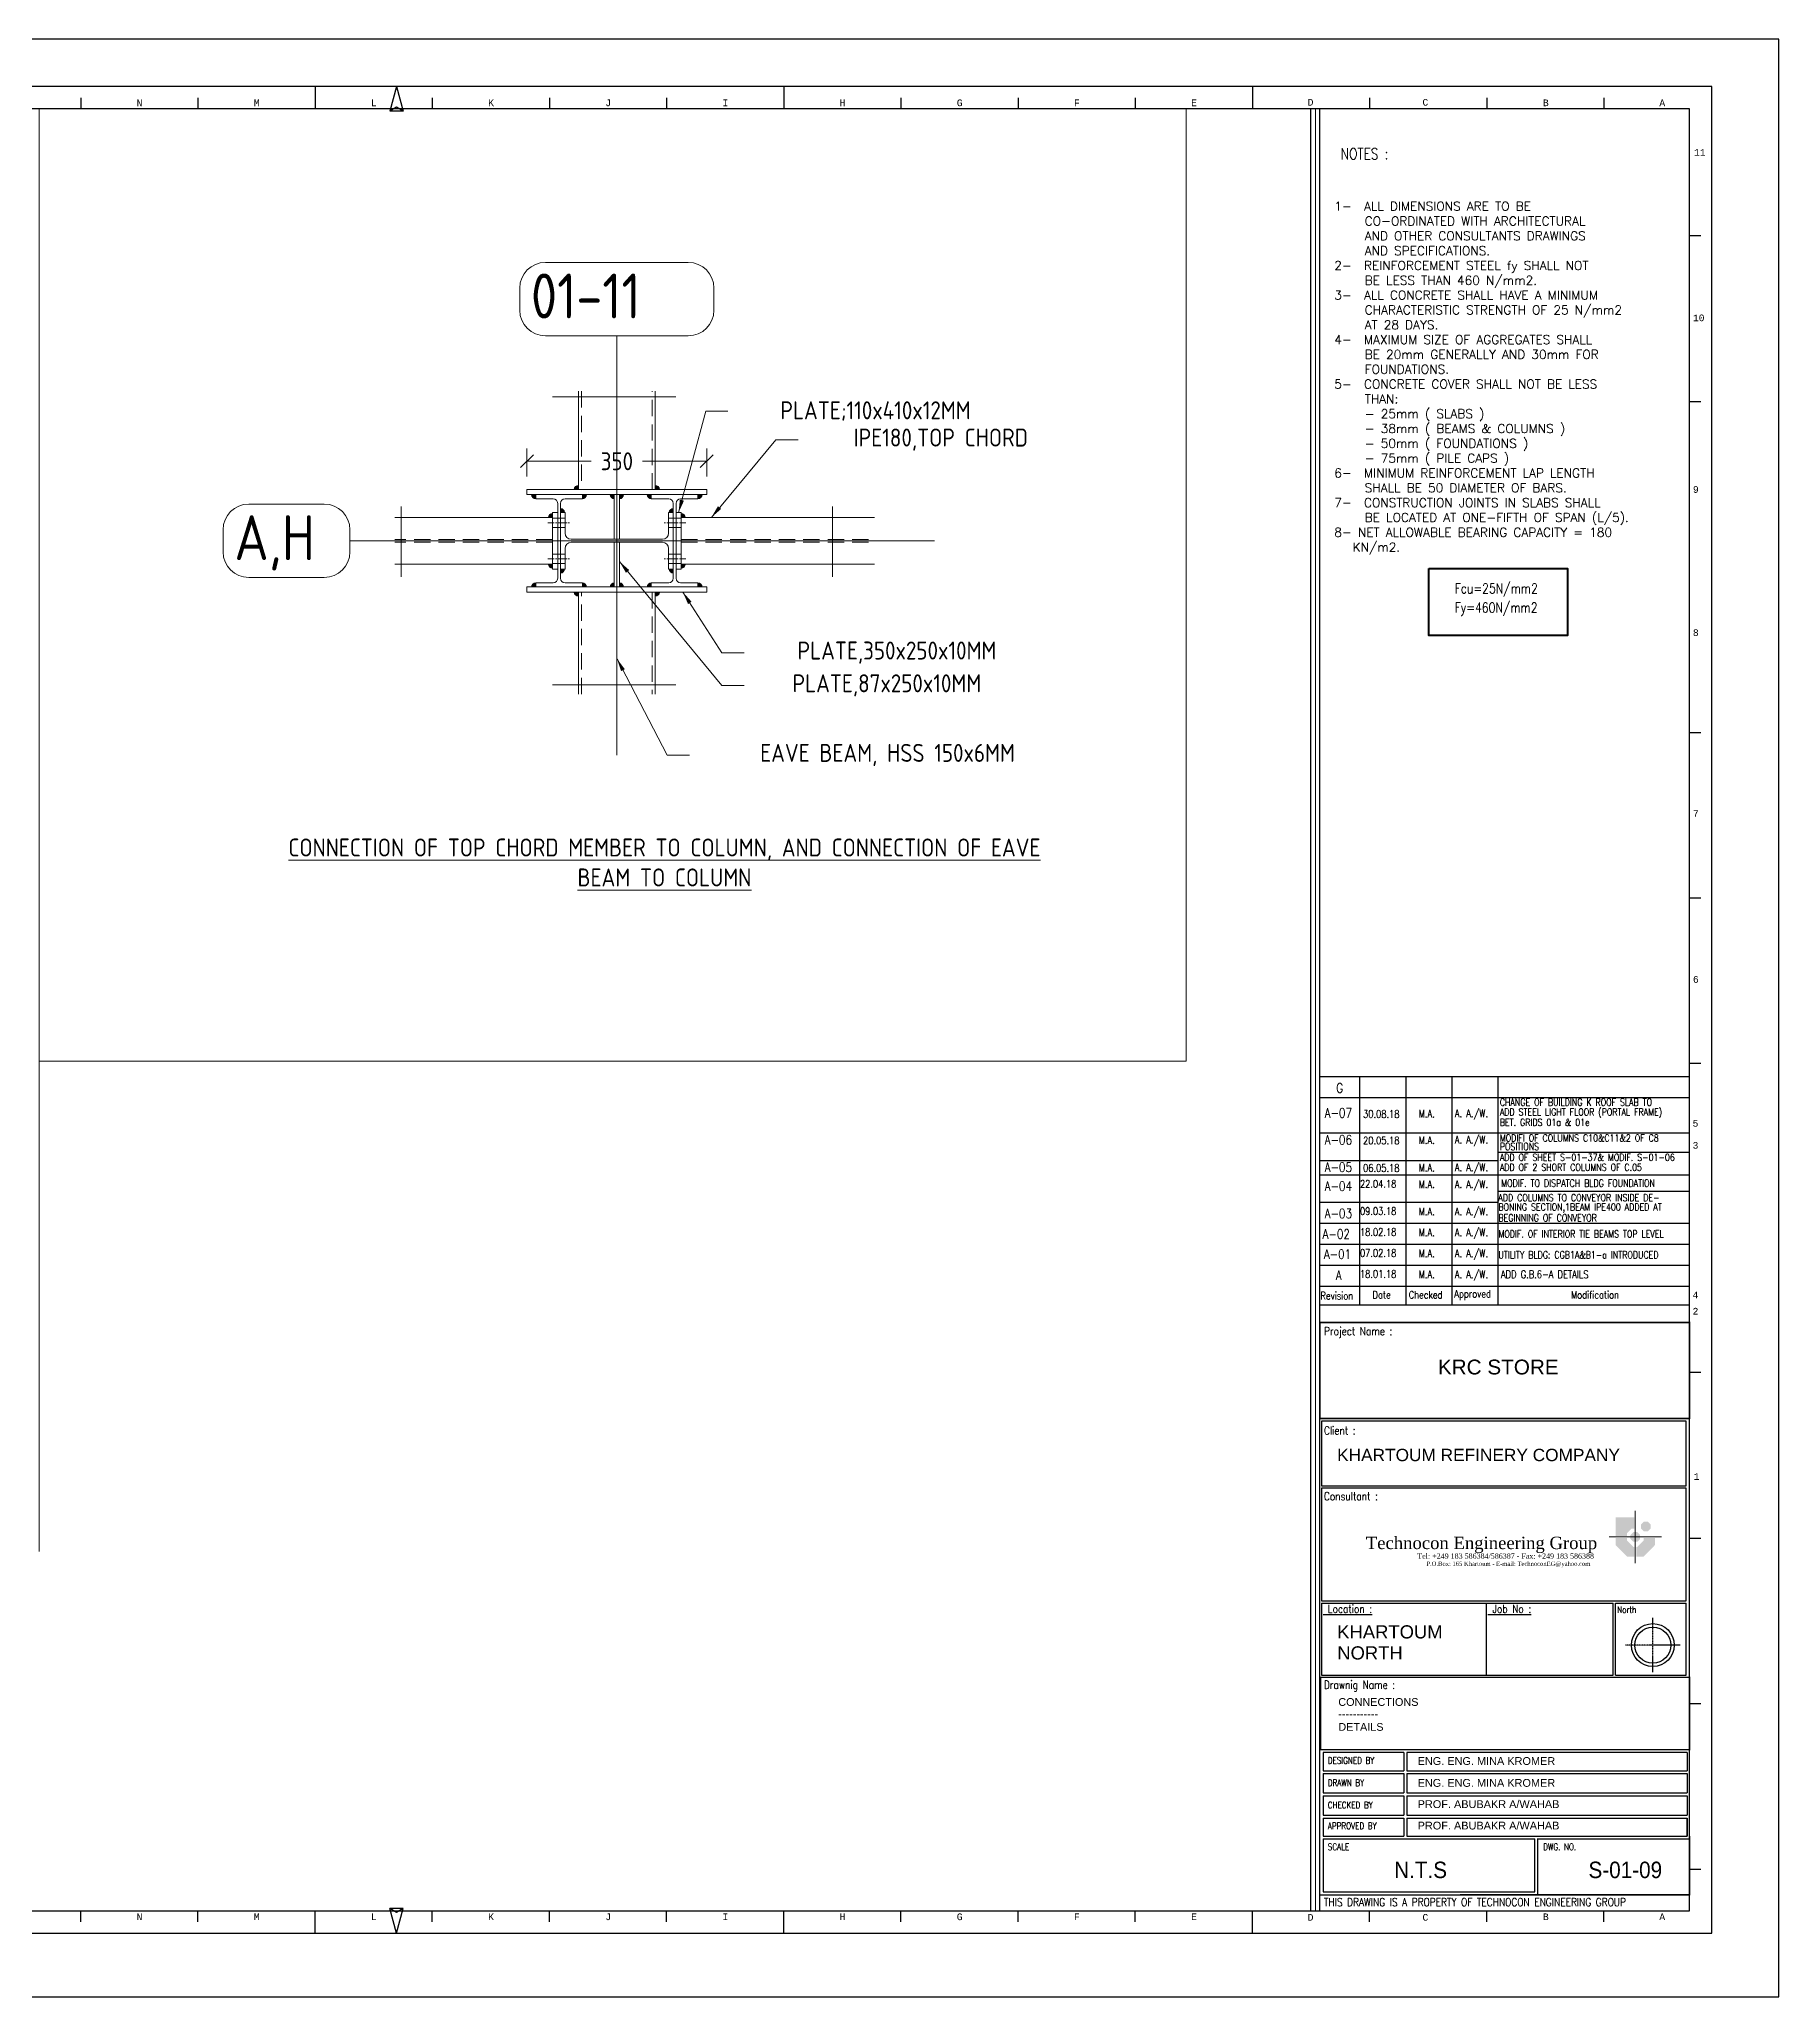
# Model space of a CAD drawing. Header units: millimetres. Extents: x -388065 to 2372687422, y -192755 to 667797.
# Drawn here: x 1417591 to 1420981, y 372310 to 376126 of the extents above; entities that cross this region are included whole.
import ezdxf

# ---------------------------------------------------------------- set-up
doc = ezdxf.new("R2010")
doc.units = ezdxf.units.MM
for name, pattern in [('AXES', [50.8, 31.75, -6.35, 6.35, -6.35]), ('CENTER', [2, 1.25, -0.25, 0.25, -0.25]), ('HIDDEN2', [4.7625, 3.175, -1.5875])]:
    doc.linetypes.add(name, pattern=pattern)
for name, color, linetype in [('Label', 192, 'Continuous'), ('LABLE', 5, 'Continuous'), ('LOGO', 250, 'Continuous'), ('T-BLOCK', 7, 'Continuous')]:
    doc.layers.add(name, color=color, linetype=linetype)
for name, color, linetype, lineweight in [('STR-CL', 1, 'CENTER', 9), ('STR-DIM', 1, 'Continuous', 9), ('STR-GRID', 248, 'Continuous', 9), ('STR-HATCH', 4, 'Continuous', 9), ('STR-STEEL_IN_SEC', 6, 'Continuous', 15), ('STR-STEEL_IN_SEC_HIDD', 6, 'HIDDEN2', 15), ('STR-TEXT', 7, 'Continuous', 9)]:
    doc.layers.add(name, color=color, linetype=linetype, lineweight=lineweight)
doc.styles.add('Arial', font='arial.ttf', dxfattribs={"height": 635})
doc.styles.add('MINA_MM_ANNOT_PLAN', font='dim.shx', dxfattribs={"height": 350})
doc.styles.add('MINA_MM_SM', font='romans.shx', dxfattribs={"height": 150})
doc.styles.add('MINA_MM_STEEL_DETAIL', font='dim.shx', dxfattribs={"height": 35})
doc.styles.add('MZBI', font='times.ttf', dxfattribs={"height": 0.35})
doc.styles.add('MZBOLT', font='times.ttf', dxfattribs={"height": 0.5})
doc.styles.add('ROMAND', font='romand__.ttf', dxfattribs={"height": 0.22})
doc.styles.add('STANDART', font='MONOTXT.shx')
doc.dimstyles.new('MINA_MM_STEEL_DET', dxfattribs={"dimtxt": 35, "dimasz": 25, "dimexe": 25, "dimexo": 25, "dimgap": 5, "dimtad": 0, "dimdec": 0, "dimzin": 0, "dimdsep": 46, "dimtxsty": 'MINA_MM_STEEL_DETAIL', "dimblk": 'OBLIQUE', "dimcen": 0.09, "dimclrd": 256, "dimclre": 256, "dimclrt": 7, "dimadec": 0, "dimazin": 0, "dimtfac": 1, "dimtdec": 0, "dimtix": 1, "dimtofl": 0, "dimtmove": 0, "dimatfit": 0, "dimfxl": 1, "dimtolj": 1, "dimtzin": 0, "dimlwd": -1, "dimlwe": -1, "dimarcsym": 0})

# ---------------------------------------------------------------- blocks, each defined once
blk = doc.blocks.new('LABLE')
blk.add_line((73945, 22524), (79751, 22524))
at = {"lineweight": 50, "ltscale": 0.1}
blk.add_lwpolyline([(71840, 41431), (76044, 41431), (76044, 39404), (71840, 39404)], close=True, dxfattribs=at)
at = {"layer": 'Label', "color": 7}
for p, q in [((0, 56070), (0, 0)), ((80430, 56070), (0, 56070)), ((9570, 56070), (9570, 55391)), ((23797, 56070), (23797, 55391)), ((38025, 56070), (38025, 55391)), ((40498, 56070), (40298, 55325)), ((40498, 56070), (40697, 55325)), ((52253, 56070), (52253, 55391)), ((66480, 56070), (66480, 55391)), ((80430, 0), (80430, 56070)), ((679, 55391), (679, 679)), ((79751, 55391), (679, 55391)), ((2456, 55730), (2456, 55391)), ((2456, 55730), (2456, 55391)), ((6013, 55730), (6013, 55391)), ((13126, 55730), (13126, 55391)), ((16683, 55730), (16683, 55391)), ((20240, 55730), (20240, 55391)), ((27354, 55730), (27354, 55391)), ((30911, 55730), (30911, 55391)), ((34468, 55730), (34468, 55391)), ((40498, 55440), (40298, 55325)), ((40697, 55325), (40298, 55325)), ((40697, 55325), (40498, 55440)), ((41582, 55730), (41582, 55391)), ((45139, 55730), (45139, 55391)), ((48696, 55730), (48696, 55391)), ((55809, 55730), (55809, 55391)), ((59366, 55730), (59366, 55391)), ((62923, 55730), (62923, 55391)), ((68251, 679), (68251, 55391)), ((68531, 679), (68531, 55391)), ((70037, 55730), (70037, 55391)), ((73594, 55730), (73594, 55391)), ((77151, 55730), (77151, 55391)), ((79751, 679), (79751, 55391)), ((340, 51536), (679, 51536)), ((80090, 51536), (79751, 51536)), ((679, 46509), (340, 46509)), ((79751, 46509), (80090, 46509)), ((679, 42187), (0, 42187)), ((679, 36454), (340, 36454)), ((79751, 36454), (80090, 36454)), ((340, 31427), (679, 31427)), ((80090, 31427), (79751, 31427)), ((340, 26400), (679, 26400)), ((80090, 26400), (79751, 26400)), ((68531, 26008), (79751, 26008)), ((679, 22052), (0, 22052)), ((340, 17025), (679, 17025)), ((79751, 679), (79751, 17025)), ((80090, 17025), (79751, 17025)), ((68524, 15634), (79751, 15634)), ((68531, 15634), (79751, 15634)), ((679, 11997), (340, 11997)), ((79751, 11997), (80090, 11997)), ((679, 6970), (340, 6970)), ((79751, 6970), (80090, 6970)), ((79751, 2946), (79751, 1158)), ((679, 1943), (340, 1943)), ((79751, 1943), (80090, 1943)), ((679, 679), (79751, 679)), ((2456, 340), (2456, 679)), ((6013, 340), (6013, 679)), ((9570, 0), (9570, 679)), ((13126, 340), (13126, 679)), ((16683, 340), (16683, 679)), ((20240, 340), (20240, 679)), ((23797, 0), (23797, 679)), ((27354, 340), (27354, 679)), ((30911, 340), (30911, 679)), ((34468, 340), (34468, 679)), ((38025, 0), (38025, 679)), ((40697, 745), (40298, 745)), ((40498, 0), (40298, 745)), ((40498, 630), (40298, 745)), ((40498, 0), (40697, 745)), ((40697, 745), (40498, 630)), ((41582, 340), (41582, 679)), ((45139, 340), (45139, 679)), ((48696, 340), (48696, 679)), ((52253, 0), (52253, 679)), ((55809, 340), (55809, 679)), ((59366, 340), (59366, 679)), ((62923, 340), (62923, 679)), ((66480, 0), (66480, 679)), ((68531, 679), (79751, 679)), ((70037, 340), (70037, 679)), ((79751, 1158), (72787, 1158)), ((73594, 340), (73594, 679)), ((77151, 340), (77151, 679)), ((0, 0), (80430, 0))]:
    blk.add_line(p, q, dxfattribs=at)
at = {"layer": 'Label', "color": 253, "linetype": 'Continuous'}
for p, q in [((69745, 19073), (69745, 26008)), ((71145, 19073), (71145, 26008)), ((72545, 19073), (72545, 26008)), ((73945, 19073), (73945, 26008)), ((68531, 25372), (79751, 25372)), ((68531, 24300), (79751, 24300)), ((68531, 23464), (73945, 23464)), ((73945, 23711), (79751, 23711)), ((68531, 23020), (79751, 23020)), ((68531, 22192), (73945, 22192)), ((68531, 21556), (79751, 21556)), ((68531, 20920), (79751, 20920)), ((68531, 20284), (79751, 20284))]:
    blk.add_line(p, q, dxfattribs=at)
at = {"layer": 'Label', "color": 7, "linetype": 'Continuous'}
for p, q in [((68531, 19648), (79751, 19648)), ((68531, 19073), (79751, 19073)), ((68531, 18538), (79751, 18538)), ((79651, 15543), (68580, 15543)), ((68580, 15543), (68580, 13583)), ((68580, 13583), (79651, 13583)), ((68580, 13513), (68580, 10090)), ((68580, 10090), (79651, 10090)), ((68580, 10020), (77431, 10020)), ((73580, 10020), (73580, 7835)), ((77501, 10020), (79651, 10020)), ((77501, 7835), (79651, 7835)), ((71078, 5482), (68624, 5482)), ((68624, 5482), (68624, 4932)), ((71078, 5482), (71078, 4932)), ((79675, 5482), (71163, 5482)), ((71163, 5482), (71163, 4932)), ((79675, 5482), (79675, 4932)), ((68624, 4932), (71078, 4932)), ((68624, 4847), (68624, 4255)), ((68624, 4847), (71078, 4847)), ((71078, 4847), (71078, 4255)), ((71163, 4932), (79675, 4932)), ((71163, 4847), (79675, 4847)), ((71163, 4847), (71163, 4255)), ((79675, 4847), (79675, 4255)), ((68624, 4255), (71078, 4255)), ((68624, 4170), (71078, 4170)), ((68624, 4170), (68624, 3578)), ((71078, 4170), (71078, 3578)), ((71163, 4255), (79675, 4255)), ((71163, 4170), (79675, 4170)), ((71163, 4170), (71163, 3578)), ((79675, 4170), (79675, 3578)), ((68624, 3578), (71078, 3578)), ((71163, 3578), (79675, 3578)), ((68624, 3493), (68624, 2943)), ((68624, 3493), (71078, 3493)), ((71078, 3493), (71078, 2943)), ((71163, 3493), (79675, 3493)), ((71163, 3493), (71163, 2943)), ((77221, 3493), (79675, 3493)), ((79675, 3493), (79675, 2943)), ((68624, 2943), (71078, 2943)), ((68624, 2859), (68624, 1251)), ((68624, 2859), (75055, 2859)), ((71163, 2943), (79675, 2943)), ((75055, 1251), (75055, 2859)), ((77221, 2943), (79675, 2943)), ((68531, 1158), (79751, 1158))]:
    blk.add_line(p, q, dxfattribs=at)
at = {"layer": 'Label', "color": 240, "linetype": 'AXES'}
for p, q in [((78636, 7919), (78636, 9571)), ((79462, 8745), (77810, 8745))]:
    blk.add_line(p, q, dxfattribs=at)
at = {"layer": 'Label', "color": 7, "const_width": 30}
blk.add_lwpolyline([(68391, 679), (68391, 55391)], dxfattribs=at)
at = {"layer": 'Label', "color": 7, "const_width": 20}
for points in [[(79765, 15620), (79765, 18552), (68517, 18552), (68517, 15620)], [(79765, 5558), (79765, 7772), (68531, 7772), (68531, 5558)], [(79768, 2867), (75131, 2867), (75131, 1158), (79768, 1158)], [(79760, 2859), (75140, 2859), (75140, 1166), (79760, 1166)], [(79751, 2850), (75148, 2850), (75148, 1175), (79751, 1175)]]:
    blk.add_lwpolyline(points, close=True, dxfattribs=at)
at = {"layer": 'Label', "color": 7}
for points in [[(79758, 15627), (79758, 18545), (68524, 18545), (68524, 15627)], [(79751, 5572), (79751, 7758), (68545, 7758), (68545, 5572)]]:
    blk.add_lwpolyline(points, close=True, dxfattribs=at)
at = {"layer": 'Label', "color": 7, "linetype": 'Continuous'}
for points in [[(79651, 13583), (79651, 15543)], [(79651, 10090), (79651, 13513), (68580, 13513)], [(68580, 10020), (68580, 7835), (77431, 7835), (77431, 10020)], [(77501, 7835), (77501, 10020)], [(79651, 7835), (79651, 10020)], [(79675, 2943), (79675, 3493)], [(68624, 1251), (75055, 1251)]]:
    blk.add_lwpolyline(points, dxfattribs=at)
for major_axis, start_param, end_param in [((-652, 0), 3.141593, 9.424778), ((548, 0), 0, 6.283185)]:
    blk.add_ellipse((78636, 8745), major_axis=major_axis, ratio=1, start_param=start_param, end_param=end_param, dxfattribs=at)
at = {"layer": 'Label', "color": 7, "style": 'STANDART', "width": 1}
for s, height, p in [('V', 203, (4152, 55473)), ('U', 203, (7708, 55473)), ('T', 203, (11265, 55473)), ('S', 203, (14822, 55473)), ('R', 203, (18379, 55473)), ('Q', 203, (21936, 55473)), ('P', 203, (25493, 55473)), ('O', 203, (29050, 55473)), ('N', 203, (32607, 55473)), ('M', 203, (36164, 55473)), ('L', 203, (39721, 55473)), ('K', 203, (43278, 55473)), ('J', 203, (46835, 55473)), ('I', 203, (50391, 55473)), ('H', 203, (53948, 55473)), ('G', 203, (57505, 55473)), ('F', 203, (61062, 55473)), ('E', 203, (64619, 55473)), ('D', 203, (68158, 55490)), ('C', 203, (71643, 55490)), ('B', 203, (75300, 55473)), ('A', 203, (78834, 55473)), ('11', 203.3, (238, 53971)), ('11', 203.3, (79887, 53971)), ('10', 203.3, (238, 48944)), ('10', 203.3, (79853, 48944)), ('9', 203, (441, 43733)), ('9', 203, (79853, 43733)), ('8', 203, (441, 39385)), ('8', 203, (79853, 39385)), ('7', 203, (441, 33893)), ('7', 203, (79853, 33893)), ('6', 203, (441, 28856)), ('6', 203, (79853, 28856)), ('5', 203, (452, 24487)), ('5', 203, (79843, 24487)), ('3', 203, (79843, 23819)), ('4', 203, (452, 19276)), ('4', 203, (79843, 19276)), ('2', 203, (79843, 18782)), ('3', 203, (452, 14443)), ('1', 203, (79877, 13762)), ('2', 203, (452, 9406)), ('1', 203, (452, 4387)), ('V', 203, (4152, 394)), ('U', 203, (7708, 394)), ('T', 203, (11265, 394)), ('S', 203, (14822, 394)), ('R', 203, (18379, 394)), ('Q', 203, (21936, 394)), ('P', 203, (25493, 394)), ('O', 203, (29050, 394)), ('N', 203, (32607, 394)), ('M', 203, (36164, 394)), ('L', 203, (39721, 394)), ('K', 203, (43278, 394)), ('J', 203, (46835, 394)), ('I', 203, (50391, 394)), ('H', 203, (53948, 394)), ('G', 203, (57505, 394)), ('F', 203, (61062, 394)), ('E', 203, (64619, 394)), ('B', 203, (75300, 394)), ('A', 203, (78834, 394)), ('D', 203, (68158, 377)), ('C', 203, (71643, 377))]:
    blk.add_text(s, height=height, dxfattribs=at).set_placement(p)
at = {"layer": 'Label', "color": 7, "linetype": 'Continuous', "style": 'ROMAND', "width": 0.8}
for s, height, p in [('G', 287, (69023, 25518)), ('A-07', 287.5, (68675, 24760)), ('30.08.18', 230, (69840, 24757)), ('M.A.', 230, (71528, 24767)), ('A. A./W.', 230, (72625, 24779)), ('ADD STEEL LIGHT FLOOR (PORTAL FRAME)', 218.47, (73991, 24824)), ('CHANGE OF BUILDING K ROOF SLAB TO', 218.47, (73991, 25120)), ('BET. GRIDS 01a & 01e ', 218.47, (73991, 24509)), ('A-06', 287.5, (68675, 23946)), ('20.05.18', 230, (69840, 23953)), ('M.A.', 230, (71528, 23963)), ('A. A./W.', 230, (72625, 23976)), ('MODIFI OF COLUMNS C10&C11&2 OF C8', 218.47, (73991, 24034)), ('POSITIONS', 218.5, (73991, 23774)), ('A-05', 287.5, (68675, 23111)), ('06.05.18', 230, (69840, 23118)), ('M.A.', 230, (71528, 23128)), ('A. A./W.', 230, (72625, 23140)), ('ADD OF SHEET S-01-37& MODIF. S-01-06', 218.47, (73991, 23445)), ('ADD OF 2 SHORT COLUMNS OF C.05', 218.47, (73991, 23141)), ('A-04', 287.5, (68675, 22539)), ('22.04.18', 230, (69745, 22635)), ('M.A.', 230, (71528, 22624)), ('A. A./W.', 230, (72625, 22624)), ('MODIF. TO DISPATCH BLDG FOUNDATION', 218.47, (74034, 22661)), ('A-03', 287.5, (68675, 21709)), ('09.03.18', 230, (69745, 21808)), ('M.A.', 230, (71528, 21796)), ('A. A./W.', 230, (72625, 21796)), ('ADD COLUMNS TO CONVEYOR INSIDE DE-', 218.47, (73948, 22222)), ('BONING SECTION,1BEAM IPE400 ADDED AT ', 218.47, (73948, 21939)), ('18.02.18', 230, (69745, 21172)), ('A. A./W.', 230, (72625, 21160)), ('BEGINNING OF CONVEYOR', 218.47, (73948, 21608)), ('A-02', 287.5, (68611, 21084)), ('M.A.', 230, (71528, 21160)), ('MODIF. OF INTERIOR TIE BEAMS TOP LEVEL', 218.47, (73948, 21121)), ('A-01', 287.5, (68648, 20470)), ('07.02.18', 230, (69745, 20536)), ('M.A.', 230, (71528, 20524)), ('A. A./W.', 230, (72625, 20524)), ('UTILITY BLDG: CGB1A&B1-a INTRODUCED', 218.47, (73948, 20485)), ('A', 287, (69010, 19834)), ('18.01.18', 230, (69745, 19900)), ('M.A.', 230, (71528, 19888)), ('A. A./W.', 230, (72625, 19888)), ('ADD G.B.6-A DETAILS', 229.97, (74025, 19888)), ('Revision', 230, (68546, 19239)), ('Date', 230, (70127, 19265)), ('Checked', 230, (71225, 19265)), ('Approved', 230, (72609, 19297)), ('Modification', 229.97, (76151, 19265)), ('Project Name :', 250, (68652, 18154)), ('Client :', 250, (68652, 15135)), ('Consultant :', 250, (68650, 13141)), ('%%u Location :', 250, (68630, 9720)), ('%%u Job No :', 250, (73630, 9720)), ('North', 200, (77554, 9720)), ('Drawnig Name :', 250, (68650, 7416)), ('DESIGNED BY', 200, (68769, 5143)), ('DRAWN BY', 200, (68769, 4466)), ('CHECKED BY', 200, (68769, 3789)), ('APPROVED BY', 200, (68769, 3155)), ('SCALE', 200, (68769, 2520)), ('DWG. NO.', 200, (75309, 2520)), ('THIS DRAWING IS A PROPERTY OF TECHNOCON ENGINEERING GROUP', 250, (68650, 816))]:
    blk.add_text(s, height=height, dxfattribs=at).set_placement(p)
at = {"layer": 'STR-TEXT', "style": 'ROMAND', "width": 0.8}
for s, height, p in [('NOTES :', 337.5, (69161, 53856)), ('Fcu=25N/mm2', 300, (72623, 40681)), ('Fy=460N/mm2', 300, (72623, 40100))]:
    blk.add_text(s, height=height, dxfattribs=at).set_placement(p)
at = {"layer": 'STR-TEXT', "insert": (68964, 52571), "char_height": 270, "width": 11124, "attachment_point": 1, "style": 'MINA_MM_SM'}
blk.add_mtext('1-  ALL DIMENSIONS ARE TO BE\\P     CO-ORDINATED WITH ARCHITECTURAL\\P     AND OTHER CONSULTANTS DRAWINGS\\P     AND SPECIFICATIONS.\\P2-  REINFORCEMENT STEEL fy SHALL NOT\\P     BE LESS THAN 460 N/mm2.\\P3-  ALL CONCRETE SHALL HAVE A MINIMUM\\P     CHARACTERISTIC STRENGTH OF 25 N/mm2 \\P     AT 28 DAYS.\\P4-  MAXIMUM SIZE OF AGGREGATES SHALL\\P     BE 20mm GENERALLY AND 30mm FOR \\P     FOUNDATIONS.\\P5-  CONCRETE COVER SHALL NOT BE LESS\\P     THAN:\\P     - 25mm ( SLABS )\\P     - 38mm ( BEAMS & COLUMNS )\\P     - 50mm ( FOUNDATIONS )\\P     - 75mm ( PILE CAPS )\\P6-  MINIMUM REINFORCEMENT LAP LENGTH\\P     SHALL BE 50 DIAMETER OF BARS.\\P7-  CONSTRUCTION JOINTS IN SLABS SHALL \\P     BE LOCATED AT ONE-FIFTH OF SPAN (L/5).\\P8- NET ALLOWABLE BEARING CAPACITY = 180  \\P   KN/m2.', dxfattribs=at)
blk = doc.blocks.new('A$C5A6E080A')
h = blk.add_hatch(color=0)
h.paths.add_polyline_path([(9.26, 8.62), (8.62, 9.26), (7.72, 9.26), (7.09, 8.62), (7.09, 7.72), (7.72, 7.09), (8.62, 7.09), (9.26, 7.72)])
h.paths.add_polyline_path([(6.92, 6.29), (6.29, 6.92), (5.84, 6.92), (5.84, 5.84), (6.92, 5.84)])
h.paths.add_polyline_path([(5.84, 6.92), (5.39, 6.92), (4.75, 6.29), (4.75, 5.84), (5.84, 5.84)])
h.paths.add_polyline_path([(5.84, 5.84), (4.75, 5.84), (4.75, 5.39), (5.39, 4.75), (5.84, 4.75)])
h.paths.add_polyline_path([(6.92, 5.39), (6.92, 5.84), (5.84, 5.84), (5.84, 4.75), (6.29, 4.75)])
h.paths.add_polyline_path([(10.22, 4.02), (10.22, 5.62), (7.72, 5.62), (7.72, 5.06), (6.29, 3.62), (6.06, 3.62), (6.06, 1.45), (7.66, 1.45)])
h.paths.add_polyline_path([(5.62, 3.62), (5.39, 3.62), (3.95, 5.06), (3.95, 5.62), (1.45, 5.62), (1.45, 4.02), (4.02, 1.45), (5.62, 1.45)])
h.paths.add_polyline_path([(5.06, 7.72), (5.62, 7.72), (5.62, 10.22), (4.02, 10.22), (1.45, 10.22), (1.45, 6.06), (3.95, 6.06), (3.95, 6.62)])
at = {"lineweight": 5}
for p, q in [((5.84, 11.68), (5.84, 0)), ((0, 5.84), (11.68, 5.84))]:
    blk.add_line(p, q, dxfattribs=at)
blk = doc.blocks.new('TEG')
at = {"color": 0, "xscale": 0.1101681463324624, "yscale": 0.1101681463324624, "zscale": 0.1101681463324624}
blk.add_blockref('A$C5A6E080A', (870.503, 200.47), dxfattribs=at)
at = {"layer": 'LABLE', "color": 0, "style": 'MZBI'}
blk.add_text('Technocon Engineering Group ', height=0.3044, dxfattribs=at).set_placement((864.515, 200.814))
at = {"layer": 'LABLE', "style": 'MZBOLT'}
for s, height, p in [('Tel: +249 183 586384/586387 - Fax: +249 183 586388', 0.12866, (865.782, 200.578)), ('P.O.Box: 165 Khartoum - E-mail: TechnoconEG@yahoo.com', 0.10582, (866.006, 200.401))]:
    blk.add_text(s, height=height, dxfattribs=at).set_placement(p)
blk = doc.blocks.new('_OBLIQUE')
at = {"color": 0, "linetype": 'ByBlock'}
blk.add_line((-0.5, -0.5), (0.5, 0.5), dxfattribs=at)
blk = doc.blocks.new('*D1629')
at = {"layer": 'Defpoints', "color": 0, "ltscale": 10, "transparency": 16777216}
for p in [(1418892, 375303.7), (1418541.7, 375248.7), (1418892, 375248.7)]:
    blk.add_point(p, dxfattribs=at)
at = {"layer": 'STR-DIM', "ltscale": 10, "transparency": 16777216}
for p, q in [((1418541.7, 375273.7), (1418541.7, 375328.7)), ((1418892, 375273.7), (1418892, 375328.7)), ((1418541.7, 375303.7), (1418666.9, 375303.7)), ((1418892, 375303.7), (1418766.9, 375303.7))]:
    blk.add_line(p, q, dxfattribs=at)
at = {"layer": 'STR-DIM', "ltscale": 10, "transparency": 16777216, "xscale": 25, "yscale": 25, "zscale": 25, "rotation": 180}
blk.add_blockref('_OBLIQUE', (1418541.7, 375303.7), dxfattribs=at)
at = {"layer": 'STR-DIM', "ltscale": 10, "transparency": 16777216, "xscale": 25, "yscale": 25, "zscale": 25}
blk.add_blockref('_OBLIQUE', (1418892, 375303.7), dxfattribs=at)
at = {"layer": 'STR-DIM', "color": 7, "ltscale": 10, "transparency": 16777216, "insert": (1418716.9, 375303.7), "char_height": 35, "attachment_point": 5, "style": 'MINA_MM_STEEL_DETAIL'}
blk.add_mtext('\\A1;350', dxfattribs=at)
blk = doc.blocks.new('BASE PLATE')
at = {"layer": 'STR-STEEL_IN_SEC', "ltscale": 10}
blk.add_line((1859.7, -2811.9), (1859.7, 0), dxfattribs=at)

msp = doc.modelspace()

# ---------------------------------------------------------------- hatches: boundary and pattern name
at = {"layer": 'STR-HATCH', "ltscale": 10}
h = msp.add_hatch(color=256, dxfattribs=at)
h.dxf.hatch_style = 1
edge = h.paths.add_edge_path()
edge.add_line((1418558.7005, 375230.6502), (1418558.7005, 375238.6502))
edge.add_line((1418558.7005, 375238.6502), (1418550.7005, 375238.6502))
edge.add_arc((1418558.7005, 375238.6502), 8, 180, 270)
h = msp.add_hatch(color=256, dxfattribs=at)
h.dxf.hatch_style = 1
edge = h.paths.add_edge_path()
edge.add_line((1418641.8505, 375256.6502), (1418641.8505, 375248.6502))
edge.add_line((1418641.8505, 375248.6502), (1418633.8505, 375248.6502))
edge.add_arc((1418641.8505, 375248.6502), 8, 450, 540, ccw=False)
h = msp.add_hatch(color=256, dxfattribs=at)
h.dxf.hatch_style = 1
edge = h.paths.add_edge_path()
edge.add_line((1418649.7005, 375230.6502), (1418649.7005, 375238.6502))
edge.add_line((1418649.7005, 375238.6502), (1418657.7005, 375238.6502))
edge.add_arc((1418649.7005, 375238.6502), 8, 270, 360, ccw=False)
h = msp.add_hatch(color=256, dxfattribs=at)
h.dxf.hatch_style = 1
edge = h.paths.add_edge_path()
edge.add_line((1418711.8505, 375230.6502), (1418711.8505, 375238.6502))
edge.add_line((1418711.8505, 375238.6502), (1418703.8505, 375238.6502))
edge.add_arc((1418711.8505, 375238.6502), 8, 180, 270)
h = msp.add_hatch(color=256, dxfattribs=at)
h.dxf.hatch_style = 1
edge = h.paths.add_edge_path()
edge.add_line((1418721.8505, 375230.6502), (1418721.8505, 375238.6502))
edge.add_line((1418721.8505, 375238.6502), (1418729.8505, 375238.6502))
edge.add_arc((1418721.8505, 375238.6502), 8, 270, 360, ccw=False)
h = msp.add_hatch(color=256, dxfattribs=at)
h.dxf.hatch_style = 1
edge = h.paths.add_edge_path()
edge.add_line((1418784.0005, 375230.6502), (1418784.0005, 375238.6502))
edge.add_line((1418784.0005, 375238.6502), (1418776.0005, 375238.6502))
edge.add_arc((1418784.0005, 375238.6502), 8, 180, 270)
h = msp.add_hatch(color=256, dxfattribs=at)
h.dxf.hatch_style = 1
edge = h.paths.add_edge_path()
edge.add_line((1418791.8505, 375256.6502), (1418791.8505, 375248.6502))
edge.add_line((1418791.8505, 375248.6502), (1418799.8505, 375248.6502))
edge.add_arc((1418791.8505, 375248.6502), 8, 0, 90)
h = msp.add_hatch(color=256, dxfattribs=at)
h.dxf.hatch_style = 1
edge = h.paths.add_edge_path()
edge.add_line((1418875.0005, 375230.6502), (1418875.0005, 375238.6502))
edge.add_line((1418875.0005, 375238.6502), (1418883.0005, 375238.6502))
edge.add_arc((1418875.0005, 375238.6502), 8, 270, 360, ccw=False)
h = msp.add_hatch(color=256, dxfattribs=at)
h.dxf.hatch_style = 1
edge = h.paths.add_edge_path()
edge.add_line((1418591.5505, 375202.1502), (1418591.5505, 375194.1502))
edge.add_line((1418591.5505, 375194.1502), (1418583.5505, 375194.1502))
edge.add_arc((1418591.5505, 375194.1502), 8, 450, 540, ccw=False)
h = msp.add_hatch(color=256, dxfattribs=at)
h.dxf.hatch_style = 1
edge = h.paths.add_edge_path()
edge.add_line((1418606.8505, 375211.6502), (1418606.8505, 375203.6502))
edge.add_line((1418606.8505, 375203.6502), (1418614.8505, 375203.6502))
edge.add_arc((1418606.8505, 375203.6502), 8, 0, 90)
h = msp.add_hatch(color=256, dxfattribs=at)
h.dxf.hatch_style = 1
edge = h.paths.add_edge_path()
edge.add_line((1418826.8505, 375211.6502), (1418826.8505, 375203.6502))
edge.add_line((1418826.8505, 375203.6502), (1418818.8505, 375203.6502))
edge.add_arc((1418826.8505, 375203.6502), 8, 450, 540, ccw=False)
h = msp.add_hatch(color=256, dxfattribs=at)
h.dxf.hatch_style = 1
edge = h.paths.add_edge_path()
edge.add_line((1418842.1505, 375202.1502), (1418842.1505, 375194.1502))
edge.add_line((1418842.1505, 375194.1502), (1418850.1505, 375194.1502))
edge.add_arc((1418842.1505, 375194.1502), 8, 0, 90)
h = msp.add_hatch(color=256, dxfattribs=at)
h.dxf.hatch_style = 1
edge = h.paths.add_edge_path()
edge.add_line((1418591.5505, 375095.1502), (1418591.5505, 375103.1502))
edge.add_line((1418591.5505, 375103.1502), (1418583.5505, 375103.1502))
edge.add_arc((1418591.5505, 375103.1502), 8, -180, -90)
h = msp.add_hatch(color=256, dxfattribs=at)
h.dxf.hatch_style = 1
edge = h.paths.add_edge_path()
edge.add_line((1418606.8505, 375085.6502), (1418606.8505, 375093.6502))
edge.add_line((1418606.8505, 375093.6502), (1418614.8505, 375093.6502))
edge.add_arc((1418606.8505, 375093.6502), 8, 270, 360, ccw=False)
h = msp.add_hatch(color=256, dxfattribs=at)
h.dxf.hatch_style = 1
edge = h.paths.add_edge_path()
edge.add_line((1418826.8505, 375085.6502), (1418826.8505, 375093.6502))
edge.add_line((1418826.8505, 375093.6502), (1418818.8505, 375093.6502))
edge.add_arc((1418826.8505, 375093.6502), 8, 180, 270)
h = msp.add_hatch(color=256, dxfattribs=at)
h.dxf.hatch_style = 1
edge = h.paths.add_edge_path()
edge.add_line((1418842.1505, 375095.1502), (1418842.1505, 375103.1502))
edge.add_line((1418842.1505, 375103.1502), (1418850.1505, 375103.1502))
edge.add_arc((1418842.1505, 375103.1502), 8, 630, 720, ccw=False)
h = msp.add_hatch(color=256, dxfattribs=at)
h.dxf.hatch_style = 1
edge = h.paths.add_edge_path()
edge.add_line((1418558.7005, 375066.6502), (1418558.7005, 375058.6502))
edge.add_line((1418558.7005, 375058.6502), (1418550.7005, 375058.6502))
edge.add_arc((1418558.7005, 375058.6502), 8, 90, 180, ccw=False)
h = msp.add_hatch(color=256, dxfattribs=at)
h.dxf.hatch_style = 1
edge = h.paths.add_edge_path()
edge.add_line((1418641.8505, 375040.6502), (1418641.8505, 375048.6502))
edge.add_line((1418641.8505, 375048.6502), (1418633.8505, 375048.6502))
edge.add_arc((1418641.8505, 375048.6502), 8, -180, -90)
h = msp.add_hatch(color=256, dxfattribs=at)
h.dxf.hatch_style = 1
edge = h.paths.add_edge_path()
edge.add_line((1418649.7005, 375066.6502), (1418649.7005, 375058.6502))
edge.add_line((1418649.7005, 375058.6502), (1418657.7005, 375058.6502))
edge.add_arc((1418649.7005, 375058.6502), 8, 0, 90)
h = msp.add_hatch(color=256, dxfattribs=at)
h.dxf.hatch_style = 1
edge = h.paths.add_edge_path()
edge.add_line((1418711.8505, 375066.6502), (1418711.8505, 375058.6502))
edge.add_line((1418711.8505, 375058.6502), (1418703.8505, 375058.6502))
edge.add_arc((1418711.8505, 375058.6502), 8, 90, 180, ccw=False)
h = msp.add_hatch(color=256, dxfattribs=at)
h.dxf.hatch_style = 1
edge = h.paths.add_edge_path()
edge.add_line((1418721.8505, 375066.6502), (1418721.8505, 375058.6502))
edge.add_line((1418721.8505, 375058.6502), (1418729.8505, 375058.6502))
edge.add_arc((1418721.8505, 375058.6502), 8, 0, 90)
h = msp.add_hatch(color=256, dxfattribs=at)
h.dxf.hatch_style = 1
edge = h.paths.add_edge_path()
edge.add_line((1418784.0005, 375066.6502), (1418784.0005, 375058.6502))
edge.add_line((1418784.0005, 375058.6502), (1418776.0005, 375058.6502))
edge.add_arc((1418784.0005, 375058.6502), 8, 90, 180, ccw=False)
h = msp.add_hatch(color=256, dxfattribs=at)
h.dxf.hatch_style = 1
edge = h.paths.add_edge_path()
edge.add_line((1418791.8505, 375040.6502), (1418791.8505, 375048.6502))
edge.add_line((1418791.8505, 375048.6502), (1418799.8505, 375048.6502))
edge.add_arc((1418791.8505, 375048.6502), 8, 270, 360, ccw=False)
h = msp.add_hatch(color=256, dxfattribs=at)
h.dxf.hatch_style = 1
edge = h.paths.add_edge_path()
edge.add_line((1418875.0005, 375066.6502), (1418875.0005, 375058.6502))
edge.add_line((1418875.0005, 375058.6502), (1418883.0005, 375058.6502))
edge.add_arc((1418875.0005, 375058.6502), 8, 0, 90)

# ---------------------------------------------------------------- linework, layer by layer
at = {"layer": 'LOGO', "ltscale": 0.1}
msp.add_lwpolyline([(1420981.4445, 372310.4456), (1420981.4445, 376126.467), (1415578.6263, 376126.467), (1415578.6263, 372310.4456)], close=True, dxfattribs=at)
at = {"layer": 'STR-CL', "ltscale": 10}
for p, q in [((1418582.2208, 375183.6252), (1418624.4785, 375183.6252)), ((1418851.4802, 375183.6252), (1418809.2224, 375183.6252)), ((1418582.2208, 375113.6752), (1418624.4785, 375113.6752)), ((1418851.4802, 375113.6752), (1418809.2224, 375113.6752))]:
    msp.add_line(p, q, dxfattribs=at)
at = {"layer": 'STR-GRID', "ltscale": 10}
for p, q in [((1418716.8505, 375548.1689), (1418716.8505, 374730.9152)), ((1419335.8999, 375148.6502), (1418196.6372, 375148.6502))]:
    msp.add_line(p, q, dxfattribs=at)
for points in [[(1418577.5478, 375691.2122), (1418856.1531, 375691.2122, -0.414213562), (1418906.1531, 375641.2122), (1418906.1531, 375598.1689, -0.414213562), (1418856.1531, 375548.1689), (1418577.5478, 375548.1689, -0.414213562), (1418527.5478, 375598.1689), (1418527.5478, 375641.2122, -0.414213562)], [(1417999.4979, 375220.1718), (1418146.6372, 375220.1718, -0.414213562), (1418196.6372, 375170.1718), (1418196.6372, 375127.1285, -0.414213562), (1418146.6372, 375077.1285), (1417999.4979, 375077.1285, -0.414213562), (1417949.4979, 375127.1285), (1417949.4979, 375170.1718, -0.414213562)]]:
    msp.add_lwpolyline(points, format="xyb", close=True, dxfattribs=at)
at = {"layer": 'STR-STEEL_IN_SEC', "ltscale": 10}
for p, q in [((1419826.1058, 374134.4094), (1419826.1063, 375990.5687)), ((1418591.4168, 375429.1957), (1418831.9725, 375429.1957)), ((1418591.5505, 375194.1502), (1418283.8792, 375194.1502)), ((1418296.818, 375215.811), (1418296.818, 375078.2411)), ((1418842.1505, 375194.1502), (1419219.0104, 375194.1502)), ((1419136.8829, 375215.811), (1419136.8829, 375078.2411)), ((1418591.5505, 375103.1502), (1418283.8792, 375103.1502)), ((1418842.1505, 375103.1502), (1419219.0104, 375103.1502)), ((1418591.4168, 374868.1046), (1418831.9725, 374868.1046)), ((1417590.9966, 374134.4094), (1419826.1058, 374134.4094))]:
    msp.add_line(p, q, dxfattribs=at)
for points in [[(1418641.8505, 375440.0747), (1418641.8505, 375248.6502), (1418791.8505, 375248.6502), (1418791.8505, 375440.0747)], [(1418641.8505, 374849.9346), (1418641.8505, 375048.6502), (1418791.8505, 375048.6502), (1418791.8505, 374849.9346)]]:
    msp.add_lwpolyline(points, dxfattribs=at)
for points in [[(1418541.7005, 375238.6502), (1418892.0005, 375238.6502), (1418892.0005, 375248.6502), (1418541.7005, 375248.6502)], [(1418711.8505, 375151.6031), (1418711.8505, 375238.6502), (1418721.8505, 375238.6502), (1418721.8505, 375151.6031)], [(1418591.5505, 375203.6502), (1418591.5505, 375093.6502), (1418601.5505, 375093.6502), (1418601.5505, 375203.6502)], [(1418616.0505, 375174.6252), (1418616.0505, 375192.6252), (1418591.5505, 375192.6252), (1418591.5505, 375174.6252)], [(1418817.6505, 375174.6252), (1418817.6505, 375192.6252), (1418842.1505, 375192.6252), (1418842.1505, 375174.6252)], [(1418842.1505, 375203.6502), (1418842.1505, 375093.6502), (1418832.1505, 375093.6502), (1418832.1505, 375203.6502)], [(1418616.0505, 375122.6752), (1418616.0505, 375104.6752), (1418591.5505, 375104.6752), (1418591.5505, 375122.6752)], [(1418711.8505, 375145.7002), (1418711.8505, 375058.6502), (1418721.8505, 375058.6502), (1418721.8505, 375145.7002)], [(1418817.6505, 375122.6752), (1418817.6505, 375104.6752), (1418842.1505, 375104.6752), (1418842.1505, 375122.6752)], [(1418541.7005, 375058.6502), (1418892.0005, 375058.6502), (1418892.0005, 375048.6502), (1418541.7005, 375048.6502)]]:
    msp.add_lwpolyline(points, close=True, dxfattribs=at)
for points in [[(1418558.7005, 375230.6502), (1418558.7005, 375238.6502), (1418550.7005, 375238.6502, 0.414213562)], [(1418641.8505, 375256.6502), (1418641.8505, 375248.6502), (1418633.8505, 375248.6502, -0.414213562)], [(1418649.7005, 375230.6502), (1418649.7005, 375238.6502), (1418657.7005, 375238.6502, -0.414213562)], [(1418711.8505, 375230.6502), (1418711.8505, 375238.6502), (1418703.8505, 375238.6502, 0.414213562)], [(1418721.8505, 375230.6502), (1418721.8505, 375238.6502), (1418729.8505, 375238.6502, -0.414213562)], [(1418784.0005, 375230.6502), (1418784.0005, 375238.6502), (1418776.0005, 375238.6502, 0.414213562)], [(1418791.8505, 375256.6502), (1418791.8505, 375248.6502), (1418799.8505, 375248.6502, 0.414213562)], [(1418875.0005, 375230.6502), (1418875.0005, 375238.6502), (1418883.0005, 375238.6502, -0.414213562)], [(1418591.5505, 375202.1502), (1418591.5505, 375194.1502), (1418583.5505, 375194.1502, -0.414213562)], [(1418606.8505, 375211.6502), (1418606.8505, 375203.6502), (1418614.8505, 375203.6502, 0.414213562)], [(1418826.8505, 375093.6502), (1418817.6505, 375093.6502), (1418817.6505, 375133.7002, 0.414213562), (1418805.6505, 375145.7002), (1418628.0505, 375145.7002, 0.414213562), (1418616.0505, 375133.7002), (1418616.0505, 375093.6502), (1418606.8505, 375093.6502), (1418606.8505, 375203.6502), (1418616.0505, 375203.6502), (1418616.0505, 375163.6002, 0.414213562), (1418628.0505, 375151.6002), (1418805.6505, 375151.6002, 0.414213562), (1418817.6505, 375163.6002), (1418817.6505, 375203.6502), (1418826.8505, 375203.6502)], [(1418826.8505, 375211.6502), (1418826.8505, 375203.6502), (1418818.8505, 375203.6502, -0.414213562)], [(1418842.1505, 375202.1502), (1418842.1505, 375194.1502), (1418850.1505, 375194.1502, 0.414213562)], [(1418591.5505, 375095.1502), (1418591.5505, 375103.1502), (1418583.5505, 375103.1502, 0.414213562)], [(1418606.8505, 375085.6502), (1418606.8505, 375093.6502), (1418614.8505, 375093.6502, -0.414213562)], [(1418826.8505, 375085.6502), (1418826.8505, 375093.6502), (1418818.8505, 375093.6502, 0.414213562)], [(1418842.1505, 375095.1502), (1418842.1505, 375103.1502), (1418850.1505, 375103.1502, -0.414213562)], [(1418558.7005, 375066.6502), (1418558.7005, 375058.6502), (1418550.7005, 375058.6502, -0.414213562)], [(1418641.8505, 375040.6502), (1418641.8505, 375048.6502), (1418633.8505, 375048.6502, 0.414213562)], [(1418649.7005, 375066.6502), (1418649.7005, 375058.6502), (1418657.7005, 375058.6502, 0.414213562)], [(1418711.8505, 375066.6502), (1418711.8505, 375058.6502), (1418703.8505, 375058.6502, -0.414213562)], [(1418721.8505, 375066.6502), (1418721.8505, 375058.6502), (1418729.8505, 375058.6502, 0.414213562)], [(1418784.0005, 375066.6502), (1418784.0005, 375058.6502), (1418776.0005, 375058.6502, -0.414213562)], [(1418791.8505, 375040.6502), (1418791.8505, 375048.6502), (1418799.8505, 375048.6502, -0.414213562)], [(1418875.0005, 375066.6502), (1418875.0005, 375058.6502), (1418883.0005, 375058.6502, 0.414213562)]]:
    msp.add_lwpolyline(points, format="xyb", close=True, dxfattribs=at)
for points in [[(1418649.7005, 375058.6502), (1418558.7005, 375058.6502), (1418558.7005, 375066.6502), (1418592.5505, 375066.6502, 0.41421), (1418601.5505, 375075.6502), (1418601.5505, 375221.6502, 0.41421), (1418592.5505, 375230.6502), (1418558.7005, 375230.6502), (1418558.7005, 375238.6502), (1418649.7005, 375238.6502), (1418649.7005, 375230.6502), (1418615.8505, 375230.6502, 0.41421), (1418606.8505, 375221.6502), (1418606.8505, 375075.6502, 0.41421), (1418615.8505, 375066.6502), (1418649.7005, 375066.6502), (1418649.7005, 375058.6502)], [(1418784.0005, 375058.6502), (1418875.0005, 375058.6502), (1418875.0005, 375066.6502), (1418841.1505, 375066.6502, -0.41421), (1418832.1505, 375075.6502), (1418832.1505, 375221.6502, -0.41421), (1418841.1505, 375230.6502), (1418875.0005, 375230.6502), (1418875.0005, 375238.6502), (1418784.0005, 375238.6502), (1418784.0005, 375230.6502), (1418817.8505, 375230.6502, -0.41421), (1418826.8505, 375221.6502), (1418826.8505, 375075.6502, -0.41421), (1418817.8505, 375066.6502), (1418784.0005, 375066.6502), (1418784.0005, 375058.6502)]]:
    msp.add_lwpolyline(points, format="xyb", dxfattribs=at)
at = {"layer": 'STR-STEEL_IN_SEC_HIDD', "ltscale": 10}
for p, q in [((1418591.5505, 375151.3002), (1418283.8792, 375151.3002)), ((1418591.5505, 375146.0002), (1418283.8792, 375146.0002)), ((1418842.1505, 375151.3002), (1419219.0104, 375151.3002)), ((1418842.1505, 375146.0002), (1419219.0104, 375146.0002))]:
    msp.add_line(p, q, dxfattribs=at)
for points in [[(1418647.8505, 375440.0747), (1418647.8505, 375248.6502), (1418785.8505, 375248.6502), (1418785.8505, 375440.0747)], [(1418647.8505, 374849.9346), (1418647.8505, 375048.6502), (1418785.8505, 375048.6502), (1418785.8505, 374849.9346)]]:
    msp.add_lwpolyline(points, dxfattribs=at)

# ---------------------------------------------------------------- block references
for name, p, xscale, yscale, zscale in [('LABLE', (1415687.7592, 372434.6759), 0.06419582859093653, 0.06419582859093653, 0.06419582859093653), ('TEG', (1351696.6928, 357276.4076), 79.21176436880809, 79.21176436880809, 79.21176436880809)]:
    msp.add_blockref(name, p, dxfattribs=dict(xscale=xscale, yscale=yscale, zscale=zscale))
at = {"layer": 'STR-STEEL_IN_SEC'}
msp.add_blockref('BASE PLATE', (1415731.3258, 375990.57), dxfattribs=at)

# ---------------------------------------------------------------- texts
at = {"layer": 'STR-TEXT', "char_height": 87.5, "attachment_point": 1, "style": 'MINA_MM_ANNOT_PLAN'}
for s, insert in [('01-11', (1418549.4458, 375669.6121)), ('A,H', (1417971.396, 375198.5717))]:
    msp.add_mtext_dynamic_manual_height_columns(s, width=67.541667, gutter_width=12.5, heights=[0], dxfattribs=dict(at, insert=insert))
at = {"layer": 'STR-TEXT', "color": 7, "ltscale": 10, "char_height": 35, "attachment_point": 5, "style": 'MINA_MM_STEEL_DETAIL'}
for s, insert, width in [('\\A1;PLATE;110x410x12MM', (1419220.9978, 375401.6543), 579.605054), ('\\A1;IPE180,TOP CHORD', (1419348.1305, 375345.8321), 579.605054), ('\\A1;PLATE,350x250x10MM', (1419262.7742, 374930.6581), 297.016667), ('\\A1;PLATE,87x250x10MM', (1419243.1225, 374866.7931), 297.016667), ('\\A1;EAVE BEAM, HSS 150x6MM', (1419244.3766, 374731.1033), 780.462441), ('\\A1;{\\LCONNECTION OF TOP CHORD MEMBER TO COLUMN, AND CONNECTION OF EAVE BEAM TO COLUMN}', (1418809.5735, 374521.566), 1510.724349)]:
    msp.add_mtext(s, dxfattribs=dict(at, insert=insert, width=width))
at = {"layer": 'T-BLOCK', "color": 234, "style": 'Arial'}
for s, height, p in [('KRC STORE', 28.88812, (1420316.9499, 373523.6609)), ('KHARTOUM REFINERY COMPANY', 24.073437, (1420120.6121, 373354.6449)), ('KHARTOUM', 25.67833, (1420120.8537, 373009.0507)), ('NORTH', 25.67833, (1420120.8537, 372968.0368)), ('ENG. ENG. MINA KROMER', 15.216014, (1420277.4884, 372762.5263)), ('ENG. ENG. MINA KROMER', 15.216014, (1420277.4884, 372719.8779)), ('PROF. ABUBAKR A/WAHAB', 15.216014, (1420277.4884, 372678.4672)), ('PROF. ABUBAKR A/WAHAB', 15.216014, (1420277.4884, 372636.6807))]:
    msp.add_text(s, height=height, dxfattribs=at).set_placement(p)
at = {"layer": 'T-BLOCK', "color": 234, "style": 'Arial', "width": 0.9}
for s, p in [('N.T.S', (1420231.7002, 372541.8819)), ('S-01-09', (1420610.4387, 372541.8819))]:
    msp.add_text(s, height=32.09792, dxfattribs=at).set_placement(p)
at = {"layer": 'T-BLOCK', "color": 234, "char_height": 15.134104, "attachment_point": 1, "style": 'Arial'}
for s, width, insert in [('CONNECTIONS', 4601.562928, (1420122.9118, 372892.7565)), ('-----------\\PDETAILS', 3461.019328, (1420122.9118, 372869.3975))]:
    msp.add_mtext_dynamic_manual_height_columns(s, width=width, gutter_width=0.75, heights=[0], dxfattribs=dict(at, insert=insert))

# ---------------------------------------------------------------- dimensions: what is measured, and where the dimension line sits
at = {"layer": 'STR-DIM', "ltscale": 10}
dim = msp.add_linear_dim(base=(1418892.0005, 375303.674), p1=(1418541.7005, 375248.6502), p2=(1418892.0005, 375248.6502), dimstyle='MINA_MM_STEEL_DET', dxfattribs=at)
dim.commit()
dim.dimension.update_dxf_attribs({"geometry": '*D1629', "text_midpoint": (1418716.8505, 375303.674)})

# ---------------------------------------------------------------- leaders
for points in [[(1418837.1505, 375203.6502), (1418890.1988, 375401.5318), (1418933.1915, 375401.5318)], [(1418901.0557, 375194.1502), (1419026.394, 375345.7096), (1419069.9832, 375345.7096)], [(1418721.8505, 375108.2633), (1418921.386, 374866.6705), (1418964.9752, 374866.6705)], [(1418845.5746, 375048.6502), (1418921.386, 374930.5355), (1418964.9752, 374930.5355)], [(1418717.1682, 374918.6489), (1418814.6888, 374730.9807), (1418858.278, 374730.9807)]]:
    msp.add_leader(points, dimstyle='MINA_MM_STEEL_DET', dxfattribs=at)

doc.saveas('drawing.dxf')
